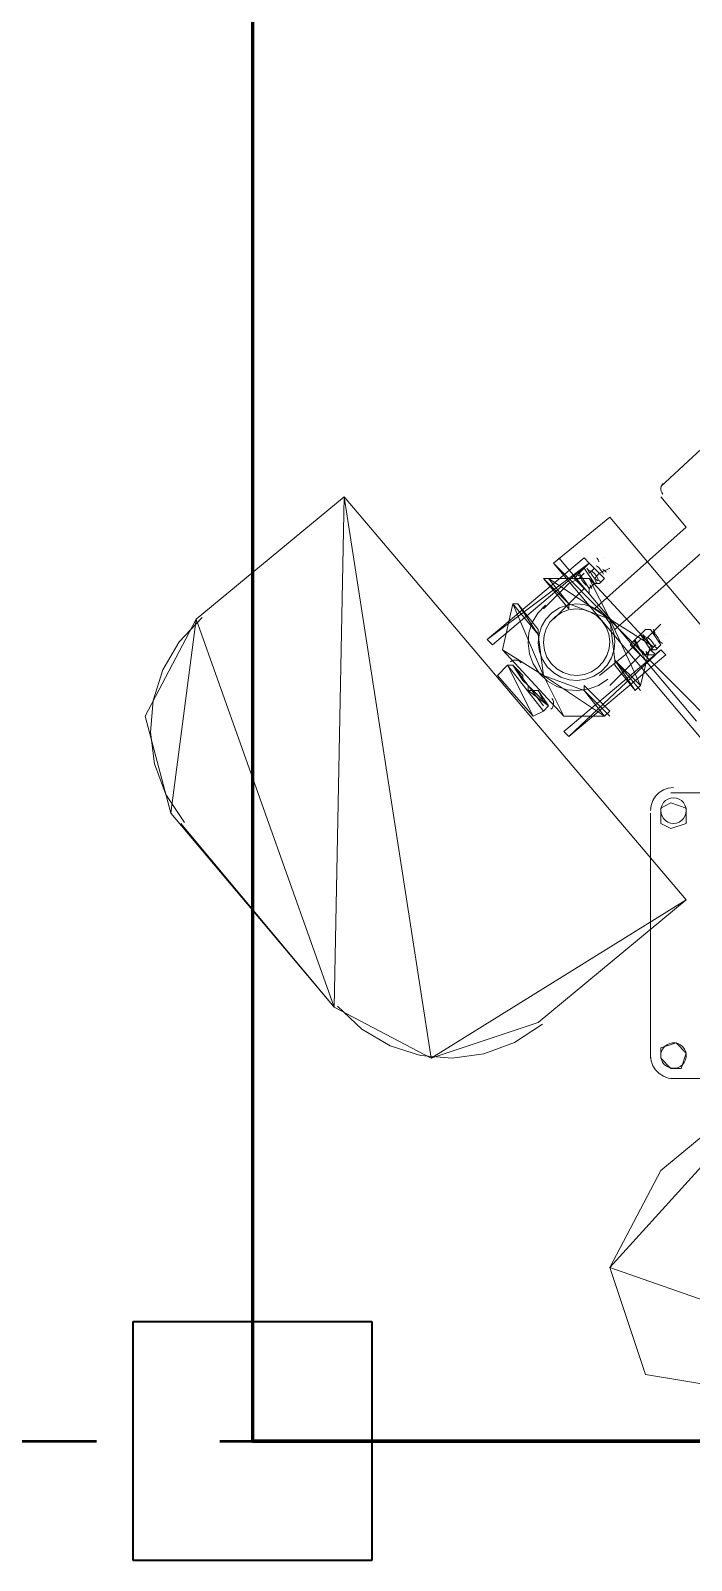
# Paper-space layout '01 Roof Support Layout' of a CAD drawing. Header units: millimetres. Extents: x 5 to 415, y 5 to 292.
# Drawn here: x 50.7 to 58.73, y 60.09 to 78.67 of the extents above; entities that cross this region are included whole.
import ezdxf

# ---------------------------------------------------------------- set-up
doc = ezdxf.new("R2010")
doc.units = ezdxf.units.MM
doc.linetypes.add('DASHED_REVIEW', pattern=[4, 2.5, -1.5])
for name, color, linetype in [('BEAMS', 7, 'Continuous'), ('EXISTING', 7, 'Continuous'), ('LOAD_BEARING_WALLS', 7, 'Continuous'), ('OVERHANG_SUPPORT', 7, 'Continuous'), ('PHOTO_COLUMNS', 7, 'Continuous'), ('PROPOSED', 7, 'Continuous')]:
    doc.layers.add(name, color=color, linetype=linetype)

# ---------------------------------------------------------------- blocks, each defined once
blk = doc.blocks.new('SHEET_01')
at = {"layer": 'BEAMS', "color": 7, "linetype": 'DASHED_REVIEW', "lineweight": 50}
blk.add_line((25, 61.542), (53.396, 61.542), dxfattribs=at)
at = {"layer": 'EXISTING', "color": 254, "linetype": 'Continuous', "lineweight": 13}
for p, q in [((54.512, 73.012), (52.714, 71.524)), ((52.714, 71.524), (54.512, 73.012)), ((54.388, 66.812), (54.512, 73.012)), ((54.512, 73.012), (55.566, 66.192)), ((58.666, 68.114), (54.512, 73.012)), ((54.512, 73.012), (58.666, 68.114)), ((57.736, 72.764), (57.054, 72.206)), ((64.618, 64.58), (57.736, 72.764)), ((57.426, 72.268), (56.248, 71.276)), ((56.248, 71.276), (57.488, 72.206)), ((57.488, 72.206), (56.31, 71.214)), ((57.054, 72.206), (64.618, 64.58)), ((63.936, 64.022), (57.054, 72.206)), ((57.488, 72.206), (57.426, 72.268)), ((57.24, 71.648), (56.93, 72.02)), ((56.93, 72.02), (57.24, 71.71)), ((56.992, 72.02), (56.93, 72.02)), ((56.93, 72.02), (57.24, 71.648)), ((57.24, 71.71), (56.992, 72.02)), ((56.992, 72.02), (57.736, 71.524)), ((57.488, 72.02), (56.992, 72.02)), ((58.232, 71.214), (57.488, 72.02)), ((57.488, 72.02), (57.736, 71.524)), ((57.736, 71.524), (57.488, 72.02)), ((56.434, 71.152), (56.558, 71.71)), ((56.868, 71.338), (56.558, 71.71)), ((56.93, 70.842), (56.558, 71.71)), ((56.558, 71.71), (56.868, 71.338)), ((56.558, 71.71), (56.93, 70.842)), ((56.558, 71.71), (56.62, 71.71)), ((56.62, 71.71), (56.868, 71.338)), ((56.62, 71.71), (56.868, 71.4)), ((57.736, 71.524), (57.24, 71.71)), ((57.24, 71.648), (57.24, 71.71)), ((57.24, 71.71), (57.736, 71.524)), ((52.714, 71.524), (52.094, 70.346)), ((52.094, 70.346), (52.714, 71.524)), ((52.404, 69.168), (52.714, 71.524)), ((52.714, 71.524), (54.388, 66.812)), ((56.868, 71.4), (56.868, 71.338)), ((58.108, 70.718), (57.736, 71.524)), ((57.736, 71.524), (58.232, 71.214)), ((57.736, 71.524), (57.798, 71.028)), ((56.31, 71.214), (56.248, 71.276)), ((56.868, 71.338), (56.93, 70.842)), ((58.232, 71.214), (58.108, 70.718)), ((58.108, 70.718), (58.232, 71.214)), ((56.434, 71.152), (57.178, 70.346)), ((56.93, 70.842), (56.434, 71.152)), ((57.178, 70.346), (56.434, 71.152)), ((57.178, 70.16), (58.356, 71.152)), ((58.356, 71.152), (57.24, 70.098)), ((57.24, 70.098), (58.418, 71.09)), ((57.798, 71.028), (58.108, 70.718)), ((58.108, 70.656), (57.798, 71.028)), ((57.798, 71.028), (58.046, 70.656)), ((57.798, 71.028), (57.798, 70.966)), ((58.418, 71.09), (58.356, 71.152)), ((56.372, 70.842), (56.496, 70.966)), ((56.806, 70.346), (56.372, 70.842)), ((56.93, 70.408), (56.496, 70.966)), ((56.496, 70.966), (56.806, 70.346)), ((56.496, 70.966), (56.558, 70.966)), ((56.682, 70.78), (56.558, 70.966)), ((56.744, 70.718), (56.558, 70.966)), ((56.558, 70.966), (56.62, 70.904)), ((56.682, 70.842), (56.62, 70.904)), ((56.62, 70.904), (56.682, 70.78)), ((56.62, 70.904), (56.682, 70.842)), ((56.682, 70.842), (56.682, 70.78)), ((56.93, 70.842), (57.426, 70.656)), ((57.674, 70.346), (56.93, 70.842)), ((57.178, 70.346), (56.93, 70.842)), ((56.93, 70.842), (57.674, 70.346)), ((57.798, 70.966), (58.046, 70.656)), ((56.682, 70.78), (56.744, 70.718)), ((56.992, 70.47), (56.744, 70.718)), ((56.93, 70.47), (56.744, 70.718)), ((56.744, 70.718), (56.744, 70.656)), ((56.744, 70.656), (56.992, 70.47)), ((56.744, 70.656), (56.806, 70.656)), ((56.992, 70.47), (56.806, 70.656)), ((56.806, 70.656), (56.868, 70.656)), ((56.93, 70.532), (56.868, 70.656)), ((56.868, 70.656), (56.992, 70.47)), ((56.868, 70.656), (56.93, 70.532)), ((57.736, 70.408), (57.426, 70.718)), ((57.426, 70.656), (57.426, 70.718)), ((57.426, 70.718), (57.736, 70.408)), ((57.426, 70.656), (57.736, 70.346)), ((57.426, 70.656), (57.674, 70.346)), ((58.046, 70.656), (58.108, 70.718)), ((56.93, 70.532), (56.992, 70.47)), ((56.992, 70.47), (56.93, 70.408)), ((52.094, 70.346), (52.404, 69.168)), ((52.404, 69.168), (52.094, 70.346)), ((56.806, 70.346), (56.93, 70.408)), ((56.93, 70.408), (56.806, 70.346)), ((57.674, 70.346), (57.178, 70.346)), ((57.736, 70.408), (57.674, 70.346)), ((57.24, 70.098), (57.178, 70.16)), ((54.388, 66.812), (52.404, 69.168)), ((55.566, 66.192), (58.666, 68.114)), ((58.666, 68.114), (56.868, 66.626)), ((55.566, 66.192), (54.388, 66.812)), ((56.868, 66.626), (55.566, 66.192)), ((57.736, 63.65), (60.154, 66.316)), ((60.154, 66.316), (58.356, 64.828)), ((58.356, 64.828), (57.736, 63.65)), ((64.308, 61.356), (57.736, 63.65)), ((57.736, 63.65), (58.17, 62.348)), ((58.17, 62.348), (64.308, 61.356))]:
    blk.add_line(p, q, dxfattribs=at)
at = {"layer": 'EXISTING', "color": 7, "lineweight": 30}
blk.add_line((183.596, 61.542), (53.396, 61.542), dxfattribs=at)
at = {"layer": 'LOAD_BEARING_WALLS', "color": 7, "lineweight": 70}
blk.add_line((53.396, 61.542), (275.046, 61.542), dxfattribs=at)
at = {"layer": 'OVERHANG_SUPPORT', "color": 7, "linetype": 'Continuous', "lineweight": 60}
blk.add_line((53.396, 155.658), (53.396, 61.542), dxfattribs=at)
at = {"layer": 'PHOTO_COLUMNS', "color": 7, "linetype": 'Continuous', "lineweight": 40}
for p, q in [((51.946, 62.992), (54.846, 62.992)), ((51.946, 60.092), (51.946, 62.992)), ((54.846, 62.992), (54.846, 60.092)), ((54.846, 60.092), (51.946, 60.092))]:
    blk.add_line(p, q, dxfattribs=at)
at = {"layer": 'PROPOSED', "color": 250, "linetype": 'Continuous', "lineweight": 13}
for p, q in [((58.356, 73.136), (59.224, 73.942)), ((57.798, 71.4), (59.968, 73.322)), ((58.48, 73.26), (58.48, 73.26)), ((58.357, 73.121), (58.356, 73.1)), ((58.356, 73.1), (58.359, 73.08)), ((58.363, 73.14), (58.357, 73.121)), ((58.359, 73.08), (58.367, 73.061)), ((58.373, 73.158), (58.363, 73.14)), ((58.367, 73.061), (58.38, 73.043)), ((58.387, 73.174), (58.373, 73.158)), ((58.418, 73.136), (58.418, 73.136)), ((58.666, 72.64), (58.356, 73.012)), ((57.55, 71.648), (58.666, 72.64)), ((58.79, 70.284), (57.116, 72.268)), ((57.426, 72.144), (57.364, 72.082)), ((57.488, 72.206), (57.426, 72.144)), ((57.426, 72.144), (57.55, 71.958)), ((57.55, 71.958), (57.426, 72.144)), ((57.426, 72.144), (57.426, 72.144)), ((57.46, 72.139), (57.456, 72.145)), ((57.465, 72.133), (57.46, 72.139)), ((57.469, 72.126), (57.465, 72.133)), ((57.467, 72.132), (57.472, 72.127)), ((57.472, 72.119), (57.469, 72.126)), ((57.472, 72.127), (57.478, 72.121)), ((57.475, 72.112), (57.472, 72.119)), ((57.478, 72.105), (57.475, 72.112)), ((57.478, 72.121), (57.484, 72.116)), ((57.481, 72.097), (57.478, 72.105)), ((57.484, 72.116), (57.49, 72.112)), ((57.488, 72.206), (57.674, 72.02)), ((57.674, 72.02), (57.488, 72.206)), ((57.488, 72.206), (57.488, 72.206)), ((57.55, 72.144), (57.488, 72.082)), ((57.49, 72.112), (57.496, 72.107)), ((57.496, 72.107), (57.503, 72.103)), ((57.503, 72.103), (57.51, 72.099)), ((57.503, 72.095), (57.511, 72.077)), ((57.525, 72.101), (57.509, 72.112)), ((57.541, 72.088), (57.525, 72.101)), ((57.587, 72.163), (57.571, 72.174)), ((57.585, 72.263), (57.58, 72.269)), ((57.589, 72.257), (57.585, 72.263)), ((57.603, 72.15), (57.587, 72.163)), ((57.593, 72.25), (57.589, 72.257)), ((57.596, 72.243), (57.593, 72.25)), ((57.599, 72.236), (57.596, 72.243)), ((57.602, 72.229), (57.599, 72.236)), ((57.605, 72.221), (57.602, 72.229)), ((57.617, 72.136), (57.603, 72.15)), ((57.736, 72.144), (57.612, 72.082)), ((57.612, 72.082), (57.736, 72.144)), ((57.629, 72.121), (57.617, 72.136)), ((57.641, 72.104), (57.629, 72.121)), ((57.651, 72.087), (57.641, 72.104)), ((57.659, 72.123), (57.652, 72.127)), ((57.666, 72.119), (57.659, 72.123)), ((57.672, 72.114), (57.666, 72.119)), ((57.678, 72.11), (57.672, 72.114)), ((57.674, 72.268), (57.674, 72.268)), ((57.684, 72.105), (57.678, 72.11)), ((57.69, 72.099), (57.684, 72.105)), ((57.695, 72.094), (57.69, 72.099)), ((57.736, 72.144), (57.736, 72.144)), ((56.93, 71.648), (57.24, 71.958)), ((57.24, 71.958), (57.364, 72.02)), ((57.364, 72.082), (57.302, 72.02)), ((57.302, 72.02), (57.488, 71.834)), ((57.343, 72.07), (57.348, 72.065)), ((57.348, 72.065), (57.354, 72.059)), ((57.354, 72.059), (57.36, 72.054)), ((57.36, 72.054), (57.366, 72.05)), ((57.364, 72.082), (57.488, 71.896)), ((57.488, 71.896), (57.364, 72.082)), ((57.364, 72.082), (57.364, 72.082)), ((57.426, 72.082), (57.364, 72.02)), ((57.366, 72.05), (57.372, 72.045)), ((57.372, 72.045), (57.379, 72.041)), ((57.379, 72.041), (57.386, 72.037)), ((57.379, 72.033), (57.387, 72.015)), ((57.387, 72.015), (57.397, 71.998)), ((57.397, 71.998), (57.409, 71.981)), ((57.409, 71.981), (57.421, 71.966)), ((57.421, 71.966), (57.435, 71.952)), ((57.435, 71.952), (57.451, 71.939)), ((57.451, 71.939), (57.467, 71.928)), ((57.488, 72.02), (58.232, 71.214)), ((57.488, 71.896), (57.55, 71.958)), ((57.55, 71.958), (57.488, 71.896)), ((57.495, 71.943), (57.498, 71.935)), ((57.498, 71.935), (57.501, 71.928)), ((57.501, 71.928), (57.504, 71.921)), ((57.504, 71.921), (57.507, 71.914)), ((57.507, 71.914), (57.511, 71.907)), ((57.511, 72.077), (57.521, 72.06)), ((57.521, 72.06), (57.533, 72.043)), ((57.533, 72.043), (57.545, 72.028)), ((57.555, 72.074), (57.541, 72.088)), ((57.545, 72.028), (57.559, 72.014)), ((57.612, 72.082), (57.55, 72.02)), ((57.55, 71.958), (57.55, 71.958)), ((57.612, 71.958), (57.55, 71.958)), ((57.55, 71.958), (57.612, 71.958)), ((57.567, 72.059), (57.555, 72.074)), ((57.557, 72.005), (57.56, 71.997)), ((57.559, 72.014), (57.575, 72.001)), ((57.56, 71.997), (57.563, 71.99)), ((57.563, 71.99), (57.566, 71.983)), ((57.566, 71.983), (57.569, 71.976)), ((57.579, 72.042), (57.567, 72.059)), ((57.569, 71.976), (57.573, 71.969)), ((57.573, 71.969), (57.578, 71.963)), ((57.575, 72.001), (57.591, 71.99)), ((57.578, 71.963), (57.582, 71.957)), ((57.589, 72.025), (57.579, 72.042)), ((57.597, 72.007), (57.589, 72.025)), ((57.597, 71.999), (57.59, 72.003)), ((57.604, 71.995), (57.597, 71.999)), ((57.61, 71.99), (57.604, 71.995)), ((57.616, 71.986), (57.61, 71.99)), ((57.674, 72.02), (57.612, 71.958)), ((57.612, 71.958), (57.674, 72.02)), ((57.622, 71.981), (57.616, 71.986)), ((57.628, 71.975), (57.622, 71.981)), ((57.633, 71.97), (57.628, 71.975)), ((57.659, 72.069), (57.651, 72.087)), ((57.674, 72.02), (57.674, 72.02)), ((57.054, 71.524), (57.364, 71.834)), ((57.364, 71.834), (57.426, 71.896)), ((57.488, 71.834), (57.488, 71.896)), ((57.488, 71.896), (57.488, 71.896)), ((57.488, 71.896), (57.488, 71.834)), ((57.511, 71.907), (57.516, 71.901)), ((57.516, 71.901), (57.52, 71.895)), ((52.787, 71.545), (52.507, 71.248)), ((56.868, 71.4), (56.62, 71.71)), ((56.861, 71.597), (56.794, 71.484)), ((56.954, 71.696), (56.861, 71.597)), ((57.034, 71.601), (56.96, 71.523)), ((57.074, 71.554), (57.01, 71.486)), ((57.124, 71.66), (57.034, 71.601)), ((57.152, 71.605), (57.074, 71.554)), ((57.221, 71.696), (57.124, 71.66)), ((57.236, 71.636), (57.152, 71.605)), ((57.323, 71.71), (57.221, 71.696)), ((57.324, 71.648), (57.236, 71.636)), ((57.24, 71.71), (57.24, 71.648)), ((57.424, 71.701), (57.323, 71.71)), ((57.412, 71.64), (57.324, 71.648)), ((57.496, 71.613), (57.412, 71.64)), ((57.522, 71.67), (57.424, 71.701)), ((57.574, 71.568), (57.496, 71.613)), ((57.611, 71.618), (57.522, 71.67)), ((57.642, 71.504), (57.574, 71.568)), ((57.689, 71.544), (57.611, 71.618)), ((57.748, 71.454), (57.689, 71.544)), ((56.755, 71.36), (56.744, 71.232)), ((56.794, 71.484), (56.755, 71.36)), ((56.868, 71.338), (56.868, 71.4)), ((56.908, 71.434), (56.877, 71.336)), ((56.96, 71.523), (56.908, 71.434)), ((56.965, 71.408), (56.938, 71.324)), ((57.01, 71.486), (56.965, 71.408)), ((57.693, 71.426), (57.642, 71.504)), ((57.724, 71.342), (57.693, 71.426)), ((57.784, 71.357), (57.748, 71.454)), ((57.798, 71.255), (57.784, 71.357)), ((58.17, 71.4), (58.108, 71.338)), ((58.232, 71.4), (58.17, 71.4)), ((58.356, 71.462), (58.232, 71.338)), ((58.232, 71.338), (58.356, 71.462)), ((58.356, 71.214), (58.232, 71.4)), ((58.232, 71.4), (58.356, 71.214)), ((58.269, 71.357), (58.253, 71.368)), ((58.266, 71.395), (58.262, 71.401)), ((58.271, 71.389), (58.266, 71.395)), ((58.285, 71.344), (58.269, 71.357)), ((58.275, 71.382), (58.271, 71.389)), ((58.278, 71.375), (58.275, 71.382)), ((58.281, 71.368), (58.278, 71.375)), ((58.284, 71.361), (58.281, 71.368)), ((58.287, 71.353), (58.284, 71.361)), ((58.356, 71.462), (58.356, 71.462)), ((52.507, 71.248), (52.307, 70.907)), ((56.744, 71.232), (56.761, 71.103)), ((56.877, 71.336), (56.868, 71.235)), ((56.868, 71.235), (56.882, 71.133)), ((56.938, 71.324), (56.93, 71.236)), ((56.93, 71.236), (56.942, 71.148)), ((57.701, 71.082), (57.728, 71.166)), ((57.736, 71.254), (57.724, 71.342)), ((57.728, 71.166), (57.736, 71.254)), ((57.789, 71.154), (57.798, 71.255)), ((57.922, 71.09), (58.046, 71.214)), ((57.984, 71.214), (58.046, 71.276)), ((58.17, 71.028), (57.984, 71.214)), ((58.025, 71.264), (58.03, 71.259)), ((58.03, 71.259), (58.036, 71.253)), ((58.036, 71.253), (58.042, 71.248)), ((58.042, 71.248), (58.048, 71.244)), ((58.108, 71.338), (58.046, 71.276)), ((58.046, 71.276), (58.108, 71.338)), ((58.046, 71.276), (58.17, 71.028)), ((58.108, 71.276), (58.046, 71.214)), ((58.046, 71.276), (58.046, 71.214)), ((58.046, 71.214), (58.046, 71.276)), ((58.17, 71.09), (58.046, 71.214)), ((58.046, 71.214), (58.17, 71.09)), ((58.048, 71.244), (58.054, 71.239)), ((58.054, 71.239), (58.061, 71.235)), ((58.061, 71.235), (58.068, 71.231)), ((58.061, 71.227), (58.069, 71.209)), ((58.069, 71.209), (58.079, 71.192)), ((58.079, 71.192), (58.091, 71.175)), ((58.091, 71.175), (58.103, 71.16)), ((58.232, 71.152), (58.108, 71.338)), ((58.108, 71.338), (58.232, 71.152)), ((58.108, 71.338), (58.108, 71.338)), ((58.142, 71.333), (58.138, 71.339)), ((58.147, 71.327), (58.142, 71.333)), ((58.151, 71.32), (58.147, 71.327)), ((58.149, 71.326), (58.154, 71.321)), ((58.154, 71.313), (58.151, 71.32)), ((58.154, 71.321), (58.16, 71.315)), ((58.157, 71.306), (58.154, 71.313)), ((58.16, 71.299), (58.157, 71.306)), ((58.16, 71.315), (58.166, 71.31)), ((58.163, 71.291), (58.16, 71.299)), ((58.166, 71.31), (58.172, 71.306)), ((58.232, 71.338), (58.17, 71.276)), ((58.172, 71.306), (58.178, 71.301)), ((58.178, 71.301), (58.185, 71.297)), ((58.185, 71.297), (58.192, 71.293)), ((58.185, 71.289), (58.193, 71.271)), ((58.207, 71.295), (58.191, 71.306)), ((58.193, 71.271), (58.203, 71.254)), ((58.203, 71.254), (58.215, 71.237)), ((58.223, 71.282), (58.207, 71.295)), ((58.215, 71.237), (58.227, 71.222)), ((58.237, 71.268), (58.223, 71.282)), ((58.227, 71.222), (58.241, 71.208)), ((58.294, 71.214), (58.232, 71.152)), ((58.249, 71.253), (58.237, 71.268)), ((58.239, 71.199), (58.242, 71.191)), ((58.241, 71.208), (58.257, 71.195)), ((58.242, 71.191), (58.245, 71.184)), ((58.245, 71.184), (58.248, 71.177)), ((58.248, 71.177), (58.251, 71.17)), ((58.261, 71.236), (58.249, 71.253)), ((58.251, 71.17), (58.255, 71.163)), ((58.257, 71.195), (58.273, 71.184)), ((58.271, 71.219), (58.261, 71.236)), ((58.279, 71.201), (58.271, 71.219)), ((58.279, 71.193), (58.272, 71.197)), ((58.286, 71.189), (58.279, 71.193)), ((58.299, 71.33), (58.285, 71.344)), ((58.292, 71.184), (58.286, 71.189)), ((58.298, 71.18), (58.292, 71.184)), ((58.356, 71.214), (58.294, 71.152)), ((58.294, 71.152), (58.356, 71.214)), ((58.304, 71.175), (58.298, 71.18)), ((58.311, 71.315), (58.299, 71.33)), ((58.31, 71.169), (58.304, 71.175)), ((58.315, 71.164), (58.31, 71.169)), ((58.323, 71.298), (58.311, 71.315)), ((58.333, 71.281), (58.323, 71.298)), ((58.341, 71.263), (58.333, 71.281)), ((58.341, 71.255), (58.334, 71.259)), ((58.348, 71.251), (58.341, 71.255)), ((58.354, 71.246), (58.348, 71.251)), ((58.36, 71.242), (58.354, 71.246)), ((58.356, 71.214), (58.356, 71.214)), ((58.366, 71.237), (58.36, 71.242)), ((58.372, 71.231), (58.366, 71.237)), ((58.377, 71.226), (58.372, 71.231)), ((58.418, 71.338), (58.418, 71.338)), ((56.547, 71.018), (56.529, 71.006)), ((56.567, 71.025), (56.547, 71.018)), ((56.587, 71.028), (56.567, 71.025)), ((56.607, 71.026), (56.587, 71.028)), ((56.627, 71.02), (56.607, 71.026)), ((56.645, 71.01), (56.627, 71.02)), ((56.66, 70.995), (56.645, 71.01)), ((56.761, 71.103), (56.807, 70.98)), ((56.807, 70.98), (56.882, 70.866)), ((56.882, 71.133), (56.918, 71.036)), ((56.918, 71.036), (56.977, 70.946)), ((56.942, 71.148), (56.973, 71.064)), ((56.973, 71.064), (57.024, 70.986)), ((57.024, 70.986), (57.092, 70.922)), ((57.592, 70.936), (57.656, 71.004)), ((57.612, 70.842), (57.922, 71.09)), ((57.656, 71.004), (57.701, 71.082)), ((57.706, 70.967), (57.758, 71.056)), ((57.736, 70.718), (58.046, 71.028)), ((57.758, 71.056), (57.789, 71.154)), ((58.046, 71.028), (58.108, 71.09)), ((58.103, 71.16), (58.117, 71.146)), ((58.117, 71.146), (58.133, 71.133)), ((58.133, 71.133), (58.149, 71.122)), ((58.232, 71.152), (58.17, 71.09)), ((58.294, 71.09), (58.17, 71.09)), ((58.17, 71.09), (58.17, 71.09)), ((58.17, 71.028), (58.17, 71.028)), ((58.177, 71.137), (58.18, 71.129)), ((58.18, 71.129), (58.183, 71.122)), ((58.183, 71.122), (58.186, 71.115)), ((58.186, 71.115), (58.189, 71.108)), ((58.189, 71.108), (58.193, 71.101)), ((58.193, 71.101), (58.198, 71.095)), ((58.198, 71.095), (58.202, 71.089)), ((58.294, 71.09), (58.232, 71.152)), ((58.232, 71.152), (58.294, 71.09)), ((58.294, 71.152), (58.232, 71.152)), ((58.232, 71.152), (58.294, 71.152)), ((58.255, 71.163), (58.26, 71.157)), ((58.26, 71.157), (58.264, 71.151)), ((52.307, 70.907), (52.19, 70.537)), ((56.496, 70.966), (56.372, 70.842)), ((56.882, 70.866), (56.981, 70.773)), ((56.977, 70.946), (57.055, 70.872)), ((57.055, 70.872), (57.144, 70.82)), ((57.092, 70.922), (57.17, 70.876)), ((57.144, 70.82), (57.242, 70.789)), ((57.17, 70.876), (57.254, 70.85)), ((57.254, 70.85), (57.342, 70.842)), ((57.342, 70.842), (57.43, 70.854)), ((57.43, 70.854), (57.514, 70.885)), ((57.445, 70.794), (57.542, 70.83)), ((57.514, 70.885), (57.592, 70.936)), ((57.542, 70.83), (57.632, 70.889)), ((57.598, 70.719), (57.712, 70.794)), ((57.632, 70.889), (57.706, 70.967)), ((58.046, 70.656), (57.798, 70.966)), ((56.682, 70.78), (56.682, 70.78)), ((56.744, 70.656), (56.868, 70.656)), ((56.806, 70.718), (56.806, 70.718)), ((56.981, 70.773), (57.094, 70.706)), ((57.094, 70.706), (57.218, 70.667)), ((57.218, 70.667), (57.346, 70.656)), ((57.242, 70.789), (57.343, 70.78)), ((57.343, 70.78), (57.445, 70.794)), ((57.346, 70.656), (57.475, 70.673)), ((57.475, 70.673), (57.598, 70.719)), ((58.108, 70.718), (58.046, 70.656)), ((52.19, 70.537), (52.156, 70.151)), ((56.806, 70.594), (56.806, 70.594)), ((57.021, 70.43), (57.036, 70.445)), ((57.044, 70.543), (57.032, 70.561)), ((57.036, 70.445), (57.046, 70.463)), ((57.051, 70.523), (57.044, 70.543)), ((57.046, 70.463), (57.052, 70.483)), ((57.054, 70.503), (57.051, 70.523)), ((57.052, 70.483), (57.054, 70.503)), ((57.674, 70.346), (57.736, 70.408)), ((52.156, 70.151), (52.208, 69.766)), ((52.208, 69.766), (52.345, 69.396)), ((52.345, 69.396), (52.569, 69.055)), ((58.26, 69.322), (58.239, 69.263)), ((58.293, 69.374), (58.26, 69.322)), ((58.337, 69.417), (58.293, 69.374)), ((58.388, 69.45), (58.337, 69.417)), ((58.447, 69.471), (58.388, 69.45)), ((58.414, 69.32), (58.39, 69.296)), ((58.443, 69.338), (58.414, 69.32)), ((58.475, 69.35), (58.443, 69.338)), ((58.511, 69.478), (58.447, 69.471)), ((58.511, 69.354), (58.475, 69.35)), ((59.534, 69.416), (58.48, 69.416)), ((58.547, 69.35), (58.511, 69.354)), ((58.579, 69.338), (58.547, 69.35)), ((58.608, 69.32), (58.579, 69.338)), ((58.632, 69.296), (58.608, 69.32)), ((58.239, 69.263), (58.232, 69.199)), ((58.232, 69.168), (58.232, 66.192)), ((58.356, 69.23), (58.48, 69.292)), ((58.36, 69.235), (58.356, 69.199)), ((58.356, 69.044), (58.356, 69.23)), ((58.356, 69.199), (58.36, 69.163)), ((58.372, 69.267), (58.36, 69.235)), ((58.36, 69.163), (58.372, 69.131)), ((58.39, 69.296), (58.372, 69.267)), ((58.372, 69.131), (58.39, 69.102)), ((58.48, 69.292), (58.666, 69.23)), ((58.48, 69.168), (58.48, 69.168)), ((58.65, 69.267), (58.632, 69.296)), ((58.632, 69.102), (58.65, 69.131)), ((58.662, 69.235), (58.65, 69.267)), ((58.65, 69.131), (58.662, 69.163)), ((58.666, 69.199), (58.662, 69.235)), ((58.662, 69.163), (58.666, 69.199)), ((58.666, 69.23), (58.666, 69.044)), ((52.528, 69.044), (54.388, 66.812)), ((58.48, 68.982), (58.356, 69.044)), ((58.39, 69.102), (58.414, 69.078)), ((58.414, 69.078), (58.443, 69.06)), ((58.443, 69.06), (58.475, 69.048)), ((58.475, 69.048), (58.511, 69.044)), ((58.666, 69.044), (58.48, 68.982)), ((58.511, 69.044), (58.547, 69.048)), ((58.547, 69.048), (58.579, 69.06)), ((58.579, 69.06), (58.608, 69.078)), ((58.608, 69.078), (58.632, 69.102)), ((56.868, 66.626), (58.666, 68.114)), ((54.429, 66.823), (54.726, 66.543)), ((54.726, 66.543), (55.067, 66.343)), ((56.578, 66.381), (56.919, 66.605)), ((55.067, 66.343), (55.437, 66.226)), ((56.208, 66.244), (56.578, 66.381)), ((58.356, 66.316), (58.542, 66.378)), ((58.403, 66.335), (58.381, 66.307)), ((58.432, 66.356), (58.403, 66.335)), ((58.464, 66.371), (58.432, 66.356)), ((58.497, 66.377), (58.464, 66.371)), ((58.531, 66.377), (58.497, 66.377)), ((58.564, 66.369), (58.531, 66.377)), ((58.542, 66.378), (58.666, 66.254)), ((58.595, 66.353), (58.564, 66.369)), ((58.623, 66.331), (58.595, 66.353)), ((55.437, 66.226), (55.823, 66.192)), ((55.823, 66.192), (56.208, 66.244)), ((58.232, 66.223), (58.239, 66.159)), ((58.239, 66.159), (58.26, 66.1)), ((58.356, 66.192), (58.356, 66.316)), ((58.48, 66.068), (58.356, 66.192)), ((58.365, 66.276), (58.357, 66.243)), ((58.357, 66.243), (58.357, 66.209)), ((58.357, 66.209), (58.363, 66.176)), ((58.363, 66.176), (58.378, 66.144)), ((58.381, 66.307), (58.365, 66.276)), ((58.48, 66.192), (58.48, 66.192)), ((58.666, 66.254), (58.604, 66.068)), ((58.644, 66.302), (58.623, 66.331)), ((58.641, 66.139), (58.657, 66.17)), ((58.659, 66.27), (58.644, 66.302)), ((58.657, 66.17), (58.665, 66.203)), ((58.665, 66.237), (58.659, 66.27)), ((58.665, 66.203), (58.665, 66.237)), ((58.26, 66.1), (58.293, 66.049)), ((58.293, 66.049), (58.337, 66.005)), ((58.337, 66.005), (58.388, 65.972)), ((58.378, 66.144), (58.399, 66.115)), ((58.388, 65.972), (58.447, 65.951)), ((58.399, 66.115), (58.427, 66.093)), ((58.427, 66.093), (58.458, 66.077)), ((58.458, 66.077), (58.491, 66.069)), ((58.604, 66.068), (58.48, 66.068)), ((58.491, 66.069), (58.525, 66.069)), ((58.525, 66.069), (58.558, 66.075)), ((58.558, 66.075), (58.59, 66.09)), ((58.59, 66.09), (58.619, 66.111)), ((58.619, 66.111), (58.641, 66.139)), ((58.447, 65.951), (58.511, 65.944)), ((58.48, 65.944), (61.456, 65.944))]:
    blk.add_line(p, q, dxfattribs=at)

psp = doc.layouts.new('01 Roof Support Layout')

# ---------------------------------------------------------------- block references
psp.add_blockref('SHEET_01', (0, 0))

doc.saveas('drawing.dxf')
